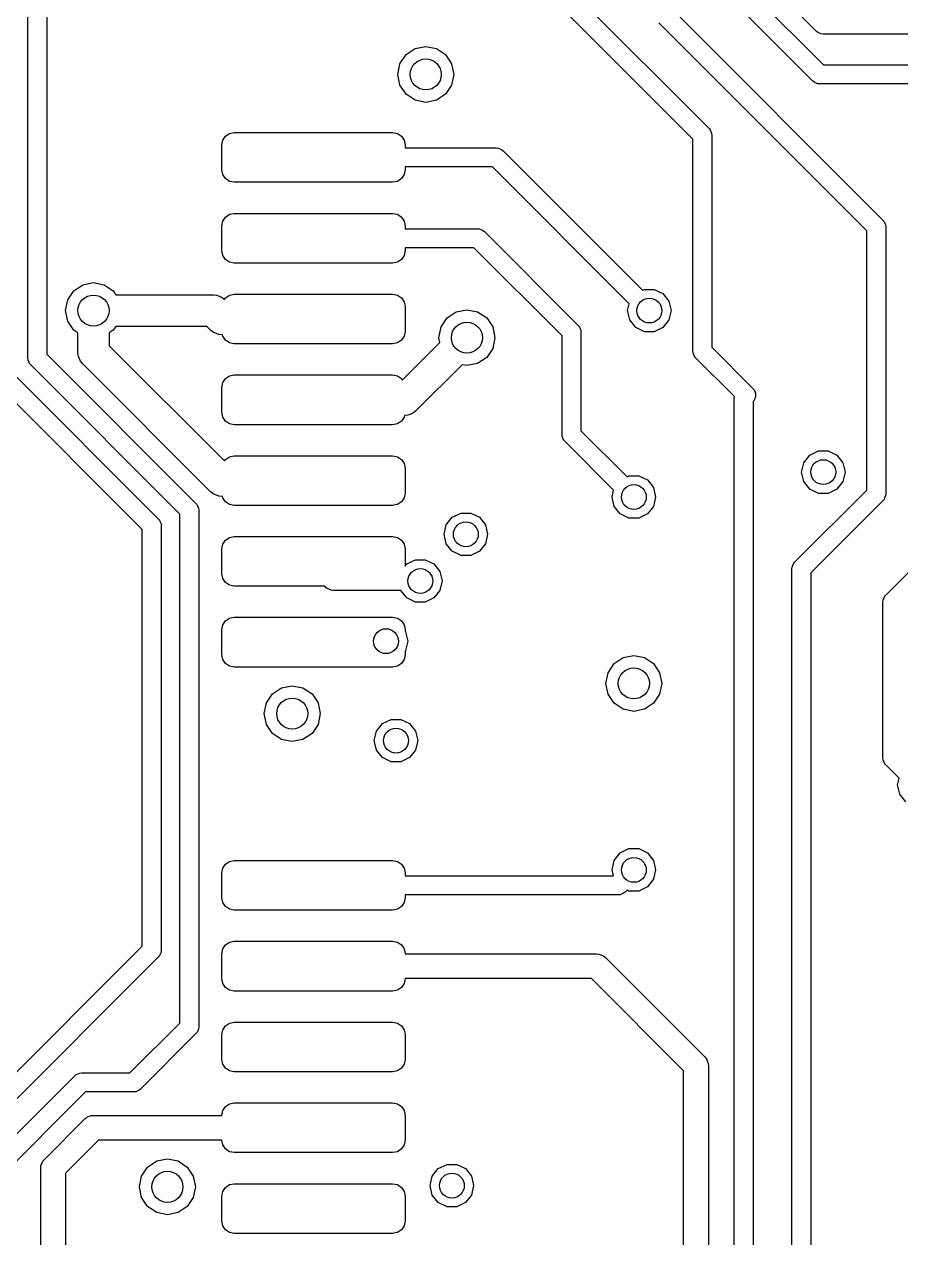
# Model space of a CAD drawing. Extents: x 0.05 to 3.89, y 0.04 to 4.21.
# Drawn here: x 2.5932 to 2.871, y 1.1158 to 1.5001 of the extents above; entities that cross this region are included whole.
import ezdxf

# ---------------------------------------------------------------- set-up
doc = ezdxf.new("R2010")
doc.units = 0
doc.header["$MEASUREMENT"] = 0
doc.layers.add('BLACK', color=7, linetype='CONTINUOUS')

msp = doc.modelspace()

# ---------------------------------------------------------------- linework, layer by layer
at = {"layer": 'BLACK', "linetype": 'CONTINUOUS'}
for p, q in [((2.59439, 1.39435), (2.59439, 1.65369)), ((2.60039, 1.65245), (2.60039, 1.39559)), ((2.80999, 1.52381), (2.84655, 1.48725)), ((2.84318, 1.48213), (2.80487, 1.52044)), ((2.84427, 1.49788), (2.82268, 1.51947)), ((2.76077, 1.51658), (2.81024, 1.4671)), ((2.80512, 1.46374), (2.75564, 1.51321)), ((2.79858, 1.50488), (2.86536, 1.4381)), ((2.86024, 1.43473), (2.79434, 1.50063)), ((2.84473, 1.49751), (2.84427, 1.49788)), ((2.84499, 1.4974), (2.84473, 1.49751)), ((2.84581, 1.49706), (2.84499, 1.4974)), ((2.84639, 1.497), (2.84581, 1.49706)), ((2.9397, 1.497), (2.84639, 1.497)), ((2.71421, 1.49052), (2.71708, 1.49244)), ((2.71708, 1.49244), (2.72047, 1.49311)), ((2.72047, 1.49311), (2.72386, 1.49244)), ((2.72386, 1.49244), (2.72674, 1.49052)), ((2.71161, 1.48425), (2.71229, 1.48764)), ((2.71229, 1.48764), (2.71421, 1.49052)), ((2.72674, 1.49052), (2.72866, 1.48764)), ((2.72866, 1.48764), (2.72933, 1.48425)), ((2.71229, 1.48086), (2.71161, 1.48425)), ((2.72933, 1.48425), (2.72866, 1.48086)), ((2.84655, 1.48725), (2.93687, 1.48725)), ((2.71421, 1.47799), (2.71229, 1.48086)), ((2.72866, 1.48086), (2.72674, 1.47799)), ((2.84364, 1.48176), (2.84318, 1.48213)), ((2.84394, 1.48163), (2.84364, 1.48176)), ((2.84472, 1.48131), (2.84394, 1.48163)), ((2.8453, 1.48125), (2.84472, 1.48131)), ((2.93563, 1.48125), (2.8453, 1.48125)), ((2.71708, 1.47607), (2.71421, 1.47799)), ((2.72047, 1.47539), (2.71708, 1.47607)), ((2.72386, 1.47607), (2.72047, 1.47539)), ((2.72674, 1.47799), (2.72386, 1.47607)), ((2.65612, 1.46339), (2.65698, 1.46467)), ((2.65698, 1.46467), (2.65826, 1.46552)), ((2.65826, 1.46552), (2.65976, 1.46582)), ((2.65976, 1.46582), (2.70996, 1.46582)), ((2.70996, 1.46582), (2.71147, 1.46552)), ((2.71147, 1.46552), (2.71274, 1.46467)), ((2.71274, 1.46467), (2.7136, 1.46339)), ((2.81024, 1.4671), (2.81061, 1.46665)), ((2.81061, 1.46665), (2.81106, 1.46557)), ((2.81106, 1.46557), (2.81112, 1.46498)), ((2.81112, 1.46498), (2.81112, 1.39785)), ((2.65583, 1.46188), (2.65612, 1.46339)), ((2.65583, 1.45401), (2.65583, 1.46188)), ((2.7136, 1.46339), (2.7139, 1.46188)), ((2.7139, 1.46188), (2.7139, 1.46095)), ((2.7139, 1.46095), (2.74284, 1.46095)), ((2.74284, 1.46095), (2.74343, 1.46089)), ((2.74343, 1.46089), (2.74451, 1.46044)), ((2.80512, 1.39661), (2.80512, 1.46374)), ((2.74451, 1.46044), (2.74496, 1.46007)), ((2.74496, 1.46007), (2.78917, 1.41586)), ((2.65612, 1.4525), (2.65583, 1.45401)), ((2.7139, 1.45401), (2.7136, 1.4525)), ((2.7416, 1.45495), (2.7139, 1.45495)), ((2.7139, 1.45495), (2.7139, 1.45401)), ((2.78494, 1.4116), (2.7416, 1.45495)), ((2.65698, 1.45123), (2.65612, 1.4525)), ((2.65826, 1.45037), (2.65698, 1.45123)), ((2.65976, 1.45007), (2.65826, 1.45037)), ((2.70996, 1.45007), (2.65976, 1.45007)), ((2.71147, 1.45037), (2.70996, 1.45007)), ((2.71274, 1.45123), (2.71147, 1.45037)), ((2.7136, 1.4525), (2.71274, 1.45123)), ((2.65583, 1.43629), (2.65612, 1.4378)), ((2.65612, 1.4378), (2.65698, 1.43908)), ((2.65698, 1.43908), (2.65826, 1.43993)), ((2.65826, 1.43993), (2.65976, 1.44023)), ((2.65976, 1.44023), (2.70996, 1.44023)), ((2.70996, 1.44023), (2.71147, 1.43993)), ((2.71147, 1.43993), (2.71274, 1.43908)), ((2.71274, 1.43908), (2.7136, 1.4378)), ((2.7136, 1.4378), (2.7139, 1.43629)), ((2.86536, 1.4381), (2.86573, 1.43764)), ((2.86573, 1.43764), (2.86573, 1.43764)), ((2.86573, 1.43764), (2.86618, 1.43656)), ((2.65583, 1.42842), (2.65583, 1.43629)), ((2.7139, 1.43629), (2.7139, 1.43536)), ((2.7139, 1.43536), (2.73694, 1.43536)), ((2.73694, 1.43536), (2.73752, 1.4353)), ((2.73752, 1.4353), (2.7386, 1.43485)), ((2.7386, 1.43485), (2.73906, 1.43448)), ((2.73906, 1.43448), (2.76877, 1.40476)), ((2.86024, 1.35256), (2.86024, 1.43473)), ((2.86618, 1.43656), (2.86624, 1.43598)), ((2.86624, 1.43598), (2.86624, 1.35132)), ((2.65612, 1.42691), (2.65583, 1.42842)), ((2.65698, 1.42564), (2.65612, 1.42691)), ((2.7136, 1.42691), (2.71274, 1.42564)), ((2.7139, 1.42842), (2.7136, 1.42691)), ((2.73569, 1.42936), (2.7139, 1.42936)), ((2.7139, 1.42936), (2.7139, 1.42842)), ((2.76365, 1.4014), (2.73569, 1.42936)), ((2.65826, 1.42478), (2.65698, 1.42564)), ((2.65976, 1.42448), (2.65826, 1.42478)), ((2.70996, 1.42448), (2.65976, 1.42448)), ((2.71147, 1.42478), (2.70996, 1.42448)), ((2.71274, 1.42564), (2.71147, 1.42478)), ((2.60697, 1.41284), (2.60889, 1.41571)), ((2.60889, 1.41571), (2.61177, 1.41763)), ((2.61177, 1.41763), (2.61516, 1.41831)), ((2.61516, 1.41831), (2.61855, 1.41763)), ((2.61855, 1.41763), (2.62142, 1.41571)), ((2.62142, 1.41571), (2.62227, 1.41445)), ((2.65826, 1.41434), (2.65976, 1.41464)), ((2.65976, 1.41464), (2.70996, 1.41464)), ((2.70996, 1.41464), (2.71147, 1.41434)), ((2.78917, 1.41586), (2.78981, 1.41617)), ((2.78981, 1.41617), (2.79287, 1.41617)), ((2.79287, 1.41617), (2.79563, 1.41484)), ((2.79563, 1.41484), (2.79755, 1.41244)), ((2.6063, 1.40945), (2.60697, 1.41284)), ((2.62227, 1.41445), (2.65314, 1.41445)), ((2.65314, 1.41445), (2.65412, 1.41435)), ((2.65412, 1.41435), (2.65412, 1.41435)), ((2.65412, 1.41435), (2.65444, 1.41422)), ((2.65444, 1.41422), (2.65592, 1.41361)), ((2.65592, 1.41361), (2.65592, 1.41361)), ((2.65592, 1.41361), (2.65666, 1.413)), ((2.65666, 1.413), (2.65698, 1.41349)), ((2.65698, 1.41349), (2.65826, 1.41434)), ((2.71147, 1.41434), (2.71274, 1.41349)), ((2.71274, 1.41349), (2.7136, 1.41221)), ((2.7136, 1.41221), (2.7139, 1.4107)), ((2.7139, 1.4107), (2.7139, 1.40283)), ((2.78445, 1.40945), (2.78494, 1.4116)), ((2.79755, 1.41244), (2.79823, 1.40945)), ((2.60697, 1.40606), (2.6063, 1.40945)), ((2.72533, 1.40425), (2.72725, 1.40713)), ((2.72725, 1.40713), (2.73013, 1.40905)), ((2.73013, 1.40905), (2.73352, 1.40972)), ((2.73352, 1.40972), (2.73691, 1.40905)), ((2.73691, 1.40905), (2.73978, 1.40713)), ((2.73978, 1.40713), (2.7417, 1.40425)), ((2.78513, 1.40646), (2.78445, 1.40945)), ((2.79823, 1.40945), (2.79755, 1.40646)), ((2.60889, 1.40319), (2.60697, 1.40606)), ((2.61016, 1.40234), (2.60889, 1.40319)), ((2.62142, 1.40319), (2.62016, 1.40234)), ((2.62227, 1.40445), (2.62142, 1.40319)), ((2.65107, 1.40445), (2.62227, 1.40445)), ((2.65229, 1.40323), (2.65107, 1.40445)), ((2.65305, 1.40261), (2.65229, 1.40323)), ((2.72466, 1.40086), (2.72533, 1.40425)), ((2.7417, 1.40425), (2.74238, 1.40086)), ((2.76877, 1.40476), (2.76915, 1.4043)), ((2.76915, 1.4043), (2.76939, 1.40372)), ((2.76939, 1.40372), (2.7696, 1.40322)), ((2.7696, 1.40322), (2.76965, 1.40264)), ((2.78704, 1.40406), (2.78513, 1.40646)), ((2.78981, 1.40273), (2.78704, 1.40406)), ((2.79563, 1.40406), (2.79287, 1.40273)), ((2.79755, 1.40646), (2.79563, 1.40406)), ((2.61016, 1.39625), (2.61016, 1.40234)), ((2.62016, 1.40234), (2.62016, 1.39832)), ((2.65485, 1.40186), (2.65305, 1.40261)), ((2.65583, 1.40177), (2.65485, 1.40186)), ((2.65485, 1.40186), (2.65485, 1.40186)), ((2.65604, 1.40177), (2.65583, 1.40177)), ((2.65612, 1.40132), (2.65604, 1.40177)), ((2.65698, 1.40004), (2.65612, 1.40132)), ((2.65826, 1.39919), (2.65698, 1.40004)), ((2.65976, 1.39889), (2.65826, 1.39919)), ((2.71147, 1.39919), (2.70996, 1.39889)), ((2.71274, 1.40004), (2.71147, 1.39919)), ((2.7136, 1.40132), (2.71274, 1.40004)), ((2.71304, 1.38745), (2.72496, 1.39937)), ((2.7139, 1.40283), (2.7136, 1.40132)), ((2.72496, 1.39937), (2.72466, 1.40086)), ((2.74238, 1.40086), (2.7417, 1.39747)), ((2.76365, 1.37016), (2.76365, 1.4014)), ((2.76965, 1.40264), (2.76965, 1.3714)), ((2.79287, 1.40273), (2.78981, 1.40273)), ((2.60039, 1.39559), (2.64764, 1.34835)), ((2.61025, 1.39528), (2.61016, 1.39625)), ((2.61039, 1.39494), (2.61025, 1.39528)), ((2.61025, 1.39528), (2.61025, 1.39528)), ((2.62016, 1.39832), (2.65666, 1.36182)), ((2.70996, 1.39889), (2.65976, 1.39889)), ((2.7417, 1.39747), (2.73978, 1.3946)), ((2.80518, 1.39602), (2.80512, 1.39661)), ((2.80562, 1.39494), (2.80518, 1.39602)), ((2.81112, 1.39785), (2.82417, 1.3848)), ((2.59445, 1.39377), (2.59439, 1.39435)), ((2.5949, 1.39268), (2.59445, 1.39377)), ((2.59527, 1.39223), (2.5949, 1.39268)), ((2.64252, 1.34498), (2.59527, 1.39223)), ((2.611, 1.39347), (2.61039, 1.39494)), ((2.61162, 1.39272), (2.611, 1.39347)), ((2.611, 1.39347), (2.611, 1.39347)), ((2.65229, 1.35205), (2.61162, 1.39272)), ((2.73203, 1.3923), (2.71736, 1.37764)), ((2.73352, 1.39201), (2.73203, 1.3923)), ((2.73691, 1.39268), (2.73352, 1.39201)), ((2.73978, 1.3946), (2.73691, 1.39268)), ((2.806, 1.39448), (2.80562, 1.39494)), ((2.81829, 1.38219), (2.806, 1.39448)), ((2.58849, 1.39066), (2.63574, 1.34341)), ((2.65612, 1.38662), (2.65698, 1.3879)), ((2.65698, 1.3879), (2.65826, 1.38875)), ((2.65826, 1.38875), (2.65976, 1.38905)), ((2.65976, 1.38905), (2.70996, 1.38905)), ((2.70996, 1.38905), (2.71147, 1.38875)), ((2.71147, 1.38875), (2.71274, 1.3879)), ((2.71274, 1.3879), (2.71304, 1.38745)), ((2.63061, 1.34005), (2.58337, 1.3873)), ((2.65583, 1.38511), (2.65612, 1.38662)), ((2.65583, 1.37724), (2.65583, 1.38511)), ((2.82417, 1.3848), (2.82454, 1.38434)), ((2.82454, 1.38434), (2.82499, 1.38326)), ((2.81826, 1.38189), (2.81829, 1.38219)), ((2.81826, 0.96693), (2.81826, 1.38189)), ((2.82454, 1.38101), (2.82426, 1.38067)), ((2.82426, 1.38067), (2.82426, 0.96817)), ((2.82466, 1.38129), (2.82454, 1.38101)), ((2.82499, 1.38209), (2.82466, 1.38129)), ((2.82499, 1.38326), (2.82499, 1.38209)), ((2.65612, 1.37573), (2.65583, 1.37724)), ((2.71368, 1.37617), (2.7136, 1.37573)), ((2.71383, 1.37617), (2.71368, 1.37617)), ((2.7148, 1.37627), (2.71383, 1.37617)), ((2.7157, 1.37664), (2.7148, 1.37627)), ((2.7148, 1.37627), (2.7148, 1.37627)), ((2.71661, 1.37702), (2.7157, 1.37664)), ((2.71736, 1.37764), (2.71661, 1.37702)), ((2.71661, 1.37702), (2.71661, 1.37702)), ((2.65698, 1.37445), (2.65612, 1.37573)), ((2.65826, 1.3736), (2.65698, 1.37445)), ((2.65976, 1.3733), (2.65826, 1.3736)), ((2.70996, 1.3733), (2.65976, 1.3733)), ((2.71147, 1.3736), (2.70996, 1.3733)), ((2.71274, 1.37445), (2.71147, 1.3736)), ((2.7136, 1.37573), (2.71274, 1.37445)), ((2.76371, 1.36957), (2.76365, 1.37016)), ((2.76416, 1.36849), (2.76371, 1.36957)), ((2.76453, 1.36804), (2.76416, 1.36849)), ((2.76965, 1.3714), (2.78425, 1.3568)), ((2.78002, 1.35255), (2.76453, 1.36804)), ((2.84216, 1.36365), (2.84492, 1.36498)), ((2.84492, 1.36498), (2.84799, 1.36498)), ((2.84799, 1.36498), (2.85075, 1.36365)), ((2.65666, 1.36182), (2.65698, 1.36231)), ((2.65698, 1.36231), (2.65826, 1.36316)), ((2.65826, 1.36316), (2.65976, 1.36346)), ((2.65976, 1.36346), (2.70996, 1.36346)), ((2.70996, 1.36346), (2.71147, 1.36316)), ((2.71147, 1.36316), (2.71274, 1.36231)), ((2.71274, 1.36231), (2.7136, 1.36103)), ((2.7136, 1.36103), (2.7139, 1.35952)), ((2.83957, 1.35827), (2.84025, 1.36126)), ((2.84025, 1.36126), (2.84216, 1.36365)), ((2.85075, 1.36365), (2.85266, 1.36126)), ((2.85266, 1.36126), (2.85335, 1.35827)), ((2.7139, 1.35952), (2.7139, 1.35165)), ((2.78425, 1.3568), (2.78488, 1.35711)), ((2.78488, 1.35711), (2.78795, 1.35711)), ((2.78795, 1.35711), (2.79071, 1.35578)), ((2.84025, 1.35528), (2.83957, 1.35827)), ((2.85335, 1.35827), (2.85266, 1.35528)), ((2.79071, 1.35578), (2.79262, 1.35338)), ((2.79262, 1.35338), (2.79331, 1.35039)), ((2.84216, 1.35288), (2.84025, 1.35528)), ((2.85266, 1.35528), (2.85075, 1.35288)), ((2.65305, 1.35143), (2.65229, 1.35205)), ((2.65485, 1.35068), (2.65305, 1.35143)), ((2.65583, 1.35058), (2.65485, 1.35068)), ((2.65485, 1.35068), (2.65485, 1.35068)), ((2.65604, 1.35058), (2.65583, 1.35058)), ((2.65612, 1.35014), (2.65604, 1.35058)), ((2.65698, 1.34886), (2.65612, 1.35014)), ((2.7136, 1.35014), (2.71274, 1.34886)), ((2.7139, 1.35165), (2.7136, 1.35014)), ((2.77953, 1.35039), (2.78002, 1.35255)), ((2.78021, 1.3474), (2.77953, 1.35039)), ((2.79331, 1.35039), (2.79262, 1.3474)), ((2.83739, 1.32971), (2.86024, 1.35256)), ((2.84492, 1.35155), (2.84216, 1.35288)), ((2.86536, 1.3492), (2.84251, 1.32634)), ((2.84799, 1.35155), (2.84492, 1.35155)), ((2.85075, 1.35288), (2.84799, 1.35155)), ((2.86573, 1.34965), (2.86536, 1.3492)), ((2.86586, 1.34997), (2.86573, 1.34965)), ((2.86618, 1.35073), (2.86586, 1.34997)), ((2.86624, 1.35132), (2.86618, 1.35073)), ((2.64764, 1.34835), (2.64801, 1.34789)), ((2.64801, 1.34789), (2.64846, 1.34681)), ((2.64846, 1.34681), (2.64852, 1.34622)), ((2.64852, 1.34622), (2.64852, 1.18253)), ((2.65826, 1.34801), (2.65698, 1.34886)), ((2.65976, 1.34771), (2.65826, 1.34801)), ((2.70996, 1.34771), (2.65976, 1.34771)), ((2.71147, 1.34801), (2.70996, 1.34771)), ((2.71274, 1.34886), (2.71147, 1.34801)), ((2.78212, 1.34501), (2.78021, 1.3474)), ((2.79262, 1.3474), (2.79071, 1.34501)), ((2.63574, 1.34341), (2.63611, 1.34296)), ((2.63611, 1.34296), (2.63656, 1.34188)), ((2.63656, 1.34188), (2.63661, 1.34129)), ((2.64252, 1.18377), (2.64252, 1.34498)), ((2.72628, 1.33858), (2.72697, 1.34157)), ((2.72697, 1.34157), (2.72888, 1.34397)), ((2.72888, 1.34397), (2.73164, 1.3453)), ((2.73164, 1.3453), (2.73471, 1.3453)), ((2.73471, 1.3453), (2.73747, 1.34397)), ((2.73747, 1.34397), (2.73938, 1.34157)), ((2.73938, 1.34157), (2.74006, 1.33858)), ((2.78488, 1.34368), (2.78212, 1.34501)), ((2.78795, 1.34368), (2.78488, 1.34368)), ((2.79071, 1.34501), (2.78795, 1.34368)), ((2.63061, 1.20809), (2.63061, 1.34005)), ((2.63661, 1.34129), (2.63661, 1.20684)), ((2.65826, 1.33757), (2.65976, 1.33787)), ((2.65976, 1.33787), (2.70996, 1.33787)), ((2.70996, 1.33787), (2.71147, 1.33757)), ((2.72697, 1.33559), (2.72628, 1.33858)), ((2.74006, 1.33858), (2.73938, 1.33559)), ((2.65583, 1.33393), (2.65612, 1.33544)), ((2.65583, 1.32606), (2.65583, 1.33393)), ((2.65612, 1.33544), (2.65698, 1.33671)), ((2.65698, 1.33671), (2.65826, 1.33757)), ((2.71147, 1.33757), (2.71274, 1.33671)), ((2.71274, 1.33671), (2.7136, 1.33544)), ((2.7136, 1.33544), (2.7139, 1.33393)), ((2.7139, 1.33393), (2.7139, 1.3285)), ((2.72888, 1.3332), (2.72697, 1.33559)), ((2.73938, 1.33559), (2.73747, 1.3332)), ((2.71444, 1.32918), (2.7172, 1.33051)), ((2.7172, 1.33051), (2.72027, 1.33051)), ((2.72027, 1.33051), (2.72303, 1.32918)), ((2.73164, 1.33187), (2.72888, 1.3332)), ((2.73471, 1.33187), (2.73164, 1.33187)), ((2.73747, 1.3332), (2.73471, 1.33187)), ((2.86622, 1.31924), (2.8791, 1.33212)), ((2.7139, 1.3285), (2.71444, 1.32918)), ((2.72303, 1.32918), (2.72494, 1.32678)), ((2.72494, 1.32678), (2.72563, 1.32379)), ((2.83651, 1.32759), (2.83656, 1.32817)), ((2.83651, 0.99311), (2.83651, 1.32759)), ((2.83656, 1.32817), (2.83701, 1.32925)), ((2.83701, 1.32925), (2.83739, 1.32971)), ((2.84251, 1.32634), (2.84251, 0.99187)), ((2.65612, 1.32455), (2.65583, 1.32606)), ((2.65698, 1.32327), (2.65612, 1.32455)), ((2.65826, 1.32242), (2.65698, 1.32327)), ((2.65976, 1.32212), (2.65826, 1.32242)), ((2.72563, 1.32379), (2.72494, 1.3208)), ((2.68849, 1.32212), (2.65976, 1.32212)), ((2.68894, 1.32167), (2.68849, 1.32212)), ((2.6894, 1.3213), (2.68894, 1.32167)), ((2.68971, 1.32117), (2.6894, 1.3213)), ((2.69048, 1.32085), (2.68971, 1.32117)), ((2.69106, 1.32079), (2.69048, 1.32085)), ((2.71254, 1.32079), (2.69106, 1.32079)), ((2.71444, 1.31841), (2.71254, 1.32079)), ((2.7172, 1.31707), (2.71444, 1.31841)), ((2.72303, 1.31841), (2.72027, 1.31707)), ((2.72494, 1.3208), (2.72303, 1.31841)), ((2.8654, 1.31771), (2.86585, 1.31879)), ((2.86585, 1.31879), (2.86622, 1.31924)), ((2.72027, 1.31707), (2.7172, 1.31707)), ((2.86534, 1.31712), (2.8654, 1.31771)), ((2.86534, 1.26775), (2.86534, 1.31712)), ((2.65612, 1.30985), (2.65698, 1.31112)), ((2.65698, 1.31112), (2.65826, 1.31198)), ((2.65826, 1.31198), (2.65976, 1.31228)), ((2.65976, 1.31228), (2.70996, 1.31228)), ((2.70996, 1.31228), (2.71147, 1.31198)), ((2.71147, 1.31198), (2.71274, 1.31112)), ((2.71274, 1.31112), (2.7136, 1.30985)), ((2.65583, 1.30834), (2.65612, 1.30985)), ((2.65583, 1.30047), (2.65583, 1.30834)), ((2.7136, 1.30985), (2.7139, 1.30834)), ((2.7139, 1.30834), (2.7139, 1.30795)), ((2.7139, 1.30795), (2.71408, 1.30771)), ((2.71408, 1.30771), (2.71476, 1.30472)), ((2.71476, 1.30472), (2.71408, 1.30174)), ((2.65612, 1.29896), (2.65583, 1.30047)), ((2.7139, 1.30047), (2.7136, 1.29896)), ((2.71408, 1.30174), (2.7139, 1.3015)), ((2.7139, 1.3015), (2.7139, 1.30047)), ((2.78015, 1.2976), (2.78303, 1.29952)), ((2.78303, 1.29952), (2.78642, 1.3002)), ((2.78642, 1.3002), (2.78981, 1.29952)), ((2.78981, 1.29952), (2.79268, 1.2976)), ((2.65698, 1.29768), (2.65612, 1.29896)), ((2.65826, 1.29683), (2.65698, 1.29768)), ((2.65976, 1.29653), (2.65826, 1.29683)), ((2.70996, 1.29653), (2.65976, 1.29653)), ((2.71147, 1.29683), (2.70996, 1.29653)), ((2.71274, 1.29768), (2.71147, 1.29683)), ((2.7136, 1.29896), (2.71274, 1.29768)), ((2.77823, 1.29473), (2.78015, 1.2976)), ((2.79268, 1.2976), (2.7946, 1.29473)), ((2.77756, 1.29134), (2.77823, 1.29473)), ((2.7946, 1.29473), (2.79528, 1.29134)), ((2.66997, 1.28516), (2.67189, 1.28803)), ((2.67189, 1.28803), (2.67476, 1.28995)), ((2.67476, 1.28995), (2.67815, 1.29062)), ((2.67815, 1.29062), (2.68154, 1.28995)), ((2.68154, 1.28995), (2.68441, 1.28803)), ((2.68441, 1.28803), (2.68633, 1.28516)), ((2.77823, 1.28795), (2.77756, 1.29134)), ((2.78015, 1.28507), (2.77823, 1.28795)), ((2.7946, 1.28795), (2.79268, 1.28507)), ((2.79528, 1.29134), (2.7946, 1.28795)), ((2.66929, 1.28177), (2.66997, 1.28516)), ((2.68633, 1.28516), (2.68701, 1.28177)), ((2.78303, 1.28315), (2.78015, 1.28507)), ((2.79268, 1.28507), (2.78981, 1.28315)), ((2.66997, 1.27838), (2.66929, 1.28177)), ((2.68701, 1.28177), (2.68633, 1.27838)), ((2.78642, 1.28248), (2.78303, 1.28315)), ((2.78981, 1.28315), (2.78642, 1.28248)), ((2.67189, 1.2755), (2.66997, 1.27838)), ((2.68633, 1.27838), (2.68441, 1.2755)), ((2.70413, 1.27323), (2.70482, 1.27622)), ((2.70482, 1.27622), (2.70673, 1.27862)), ((2.70673, 1.27862), (2.70949, 1.27995)), ((2.70949, 1.27995), (2.71256, 1.27995)), ((2.71256, 1.27995), (2.71532, 1.27862)), ((2.71532, 1.27862), (2.71723, 1.27622)), ((2.71723, 1.27622), (2.71791, 1.27323)), ((2.67476, 1.27358), (2.67189, 1.2755)), ((2.67815, 1.27291), (2.67476, 1.27358)), ((2.68154, 1.27358), (2.67815, 1.27291)), ((2.68441, 1.2755), (2.68154, 1.27358)), ((2.70482, 1.27024), (2.70413, 1.27323)), ((2.71791, 1.27323), (2.71723, 1.27024)), ((2.70673, 1.26784), (2.70482, 1.27024)), ((2.71723, 1.27024), (2.71532, 1.26784)), ((2.70949, 1.26651), (2.70673, 1.26784)), ((2.71256, 1.26651), (2.70949, 1.26651)), ((2.71532, 1.26784), (2.71256, 1.26651)), ((2.8654, 1.26716), (2.86534, 1.26775)), ((2.86585, 1.26608), (2.8654, 1.26716)), ((2.86622, 1.26562), (2.86585, 1.26608)), ((2.87049, 1.26136), (2.86622, 1.26562)), ((2.87, 1.2592), (2.87049, 1.26136)), ((2.87068, 1.25621), (2.87, 1.2592)), ((2.87259, 1.25381), (2.87068, 1.25621)), ((2.78212, 1.23767), (2.78488, 1.239)), ((2.78488, 1.239), (2.78795, 1.239)), ((2.78795, 1.239), (2.79071, 1.23767)), ((2.65614, 1.23281), (2.65699, 1.23408)), ((2.65699, 1.23408), (2.65827, 1.23494)), ((2.65827, 1.23494), (2.65978, 1.23524)), ((2.65978, 1.23524), (2.70997, 1.23524)), ((2.70997, 1.23524), (2.71148, 1.23494)), ((2.71148, 1.23494), (2.71276, 1.23408)), ((2.71276, 1.23408), (2.71361, 1.23281)), ((2.77953, 1.23228), (2.78021, 1.23527)), ((2.78021, 1.23527), (2.78212, 1.23767)), ((2.79071, 1.23767), (2.79262, 1.23527)), ((2.79262, 1.23527), (2.79331, 1.23228)), ((2.65584, 1.2313), (2.65614, 1.23281)), ((2.65584, 1.22343), (2.65584, 1.2313)), ((2.71361, 1.23281), (2.71391, 1.2313)), ((2.71391, 1.2313), (2.71391, 1.23036)), ((2.71391, 1.23036), (2.77997, 1.23036)), ((2.77997, 1.23036), (2.77953, 1.23228)), ((2.79331, 1.23228), (2.79262, 1.22929)), ((2.79071, 1.2269), (2.78795, 1.22557)), ((2.79262, 1.22929), (2.79071, 1.2269)), ((2.65614, 1.22192), (2.65584, 1.22343)), ((2.71391, 1.22343), (2.71361, 1.22192)), ((2.7815, 1.22436), (2.71391, 1.22436)), ((2.71391, 1.22436), (2.71391, 1.22343)), ((2.78208, 1.22442), (2.7815, 1.22436)), ((2.78316, 1.22487), (2.78208, 1.22442)), ((2.78362, 1.22524), (2.78316, 1.22487)), ((2.78425, 1.22587), (2.78362, 1.22524)), ((2.78488, 1.22557), (2.78425, 1.22587)), ((2.78795, 1.22557), (2.78488, 1.22557)), ((2.65699, 1.22064), (2.65614, 1.22192)), ((2.65827, 1.21979), (2.65699, 1.22064)), ((2.65978, 1.21949), (2.65827, 1.21979)), ((2.70997, 1.21949), (2.65978, 1.21949)), ((2.71148, 1.21979), (2.70997, 1.21949)), ((2.71276, 1.22064), (2.71148, 1.21979)), ((2.71361, 1.22192), (2.71276, 1.22064)), ((2.55128, 1.12875), (2.63061, 1.20809)), ((2.65584, 1.20571), (2.65614, 1.20722)), ((2.65614, 1.20722), (2.65699, 1.20849)), ((2.65699, 1.20849), (2.65827, 1.20935)), ((2.65827, 1.20935), (2.65978, 1.20965)), ((2.65978, 1.20965), (2.70997, 1.20965)), ((2.70997, 1.20965), (2.71148, 1.20935)), ((2.71148, 1.20935), (2.71276, 1.20849)), ((2.71276, 1.20849), (2.71361, 1.20722)), ((2.71361, 1.20722), (2.71391, 1.20571)), ((2.63574, 1.20472), (2.5564, 1.12539)), ((2.63611, 1.20518), (2.63574, 1.20472)), ((2.63656, 1.20626), (2.63611, 1.20518)), ((2.63661, 1.20684), (2.63656, 1.20626)), ((2.65584, 1.19783), (2.65584, 1.20571)), ((2.71391, 1.20571), (2.77461, 1.20571)), ((2.77461, 1.20571), (2.77537, 1.20563)), ((2.77537, 1.20563), (2.77679, 1.20505)), ((2.77679, 1.20505), (2.77739, 1.20456)), ((2.77739, 1.20456), (2.80893, 1.17301)), ((2.65614, 1.19633), (2.65584, 1.19783)), ((2.65699, 1.19505), (2.65614, 1.19633)), ((2.71361, 1.19633), (2.71276, 1.19505)), ((2.71391, 1.19783), (2.71361, 1.19633)), ((2.77298, 1.19783), (2.71391, 1.19783)), ((2.80221, 1.1686), (2.77298, 1.19783)), ((2.65827, 1.1942), (2.65699, 1.19505)), ((2.65978, 1.1939), (2.65827, 1.1942)), ((2.70997, 1.1939), (2.65978, 1.1939)), ((2.71148, 1.1942), (2.70997, 1.1939)), ((2.71276, 1.19505), (2.71148, 1.1942)), ((2.65827, 1.18376), (2.65978, 1.18406)), ((2.65978, 1.18406), (2.70997, 1.18406)), ((2.70997, 1.18406), (2.71148, 1.18376)), ((2.62671, 1.16796), (2.64252, 1.18377)), ((2.64764, 1.18041), (2.63007, 1.16284)), ((2.64801, 1.18086), (2.64764, 1.18041)), ((2.64819, 1.18129), (2.64801, 1.18086)), ((2.64846, 1.18194), (2.64819, 1.18129)), ((2.64852, 1.18253), (2.64846, 1.18194)), ((2.65584, 1.18012), (2.65614, 1.18162)), ((2.65584, 1.17224), (2.65584, 1.18012)), ((2.65614, 1.18162), (2.65699, 1.1829)), ((2.65699, 1.1829), (2.65827, 1.18376)), ((2.71148, 1.18376), (2.71276, 1.1829)), ((2.71276, 1.1829), (2.71361, 1.18162)), ((2.71361, 1.18162), (2.71391, 1.18012)), ((2.71391, 1.18012), (2.71391, 1.17224)), ((2.80893, 1.17301), (2.80942, 1.17242)), ((2.80942, 1.17242), (2.81001, 1.171)), ((2.65614, 1.17074), (2.65584, 1.17224)), ((2.65699, 1.16946), (2.65614, 1.17074)), ((2.65827, 1.16861), (2.65699, 1.16946)), ((2.65978, 1.16831), (2.65827, 1.16861)), ((2.71148, 1.16861), (2.70997, 1.16831)), ((2.71276, 1.16946), (2.71148, 1.16861)), ((2.71361, 1.17074), (2.71276, 1.16946)), ((2.71391, 1.17224), (2.71361, 1.17074)), ((2.80221, 0.88558), (2.80221, 1.1686)), ((2.81001, 1.171), (2.81009, 1.17023)), ((2.81009, 1.17023), (2.81009, 0.88395)), ((2.56319, 1.12102), (2.60924, 1.16708)), ((2.60924, 1.16708), (2.6097, 1.16746)), ((2.6097, 1.16746), (2.61078, 1.1679)), ((2.61078, 1.1679), (2.61137, 1.16796)), ((2.61137, 1.16796), (2.62671, 1.16796)), ((2.70997, 1.16831), (2.65978, 1.16831)), ((2.61261, 1.16196), (2.56831, 1.11766)), ((2.62795, 1.16196), (2.61261, 1.16196)), ((2.62854, 1.16202), (2.62795, 1.16196)), ((2.62962, 1.16247), (2.62854, 1.16202)), ((2.63007, 1.16284), (2.62962, 1.16247)), ((2.65614, 1.15603), (2.65699, 1.15731)), ((2.65699, 1.15731), (2.65827, 1.15816)), ((2.65827, 1.15816), (2.65978, 1.15846)), ((2.65978, 1.15846), (2.70997, 1.15846)), ((2.70997, 1.15846), (2.71148, 1.15816)), ((2.71148, 1.15816), (2.71276, 1.15731)), ((2.71276, 1.15731), (2.71361, 1.15603)), ((2.59958, 1.14058), (2.61237, 1.15337)), ((2.61237, 1.15337), (2.61297, 1.15386)), ((2.61297, 1.15386), (2.61339, 1.15404)), ((2.61339, 1.15404), (2.61439, 1.15445)), ((2.61439, 1.15445), (2.61516, 1.15453)), ((2.61516, 1.15453), (2.65584, 1.15453)), ((2.65584, 1.15453), (2.65614, 1.15603)), ((2.71361, 1.15603), (2.71391, 1.15453)), ((2.71391, 1.15453), (2.71391, 1.14665)), ((2.61679, 1.14665), (2.6063, 1.13616)), ((2.65584, 1.14665), (2.61679, 1.14665)), ((2.65614, 1.14515), (2.65584, 1.14665)), ((2.71391, 1.14665), (2.71361, 1.14515)), ((2.65699, 1.14387), (2.65614, 1.14515)), ((2.65827, 1.14302), (2.65699, 1.14387)), ((2.65978, 1.14272), (2.65827, 1.14302)), ((2.70997, 1.14272), (2.65978, 1.14272)), ((2.71148, 1.14302), (2.70997, 1.14272)), ((2.71276, 1.14387), (2.71148, 1.14302)), ((2.71361, 1.14515), (2.71276, 1.14387)), ((2.59843, 1.1378), (2.5985, 1.13856)), ((2.59843, 0.92572), (2.59843, 1.1378)), ((2.5985, 1.13856), (2.59909, 1.13998)), ((2.59909, 1.13998), (2.59958, 1.14058)), ((2.6304, 1.13528), (2.63232, 1.13815)), ((2.63232, 1.13815), (2.63519, 1.14007)), ((2.63519, 1.14007), (2.63858, 1.14075)), ((2.63858, 1.14075), (2.64197, 1.14007)), ((2.64197, 1.14007), (2.64485, 1.13815)), ((2.64485, 1.13815), (2.64677, 1.13528)), ((2.72444, 1.13767), (2.72721, 1.139)), ((2.72721, 1.139), (2.73027, 1.139)), ((2.73027, 1.139), (2.73304, 1.13767)), ((2.6063, 1.13616), (2.6063, 0.92408)), ((2.62972, 1.13189), (2.6304, 1.13528)), ((2.64677, 1.13528), (2.64744, 1.13189)), ((2.72185, 1.13228), (2.72253, 1.13527)), ((2.72253, 1.13527), (2.72444, 1.13767)), ((2.73304, 1.13767), (2.73495, 1.13527)), ((2.73495, 1.13527), (2.73563, 1.13228)), ((2.6304, 1.1285), (2.62972, 1.13189)), ((2.64744, 1.13189), (2.64677, 1.1285)), ((2.65584, 1.12894), (2.65614, 1.13044)), ((2.65614, 1.13044), (2.65699, 1.13172)), ((2.65699, 1.13172), (2.65827, 1.13257)), ((2.65827, 1.13257), (2.65978, 1.13287)), ((2.65978, 1.13287), (2.70997, 1.13287)), ((2.70997, 1.13287), (2.71148, 1.13257)), ((2.71148, 1.13257), (2.71276, 1.13172)), ((2.71276, 1.13172), (2.71361, 1.13044)), ((2.71361, 1.13044), (2.71391, 1.12894)), ((2.72253, 1.12929), (2.72185, 1.13228)), ((2.73563, 1.13228), (2.73495, 1.12929)), ((2.63232, 1.12563), (2.6304, 1.1285)), ((2.64677, 1.1285), (2.64485, 1.12563)), ((2.65584, 1.12106), (2.65584, 1.12894)), ((2.71391, 1.12894), (2.71391, 1.12106)), ((2.72444, 1.1269), (2.72253, 1.12929)), ((2.72721, 1.12557), (2.72444, 1.1269)), ((2.73304, 1.1269), (2.73027, 1.12557)), ((2.73495, 1.12929), (2.73304, 1.1269)), ((2.63519, 1.12371), (2.63232, 1.12563)), ((2.63858, 1.12303), (2.63519, 1.12371)), ((2.64197, 1.12371), (2.63858, 1.12303)), ((2.64485, 1.12563), (2.64197, 1.12371)), ((2.73027, 1.12557), (2.72721, 1.12557)), ((2.65614, 1.11956), (2.65584, 1.12106)), ((2.65699, 1.11828), (2.65614, 1.11956)), ((2.71361, 1.11956), (2.71276, 1.11828)), ((2.71391, 1.12106), (2.71361, 1.11956)), ((2.65827, 1.11743), (2.65699, 1.11828)), ((2.65978, 1.11713), (2.65827, 1.11743)), ((2.70997, 1.11713), (2.65978, 1.11713)), ((2.71148, 1.11743), (2.70997, 1.11713)), ((2.71276, 1.11828), (2.71148, 1.11743))]:
    msp.add_line(p, q, dxfattribs=at)
at = {"layer": 'BLACK'}
for centre, radius in [((2.72047, 1.48425), 0.00492), ((2.61516, 1.40945), 0.00492), ((2.79134, 1.40945), 0.00394), ((2.73352, 1.40086), 0.00492), ((2.84646, 1.35827), 0.00394), ((2.78642, 1.35039), 0.00394), ((2.73317, 1.33858), 0.00394), ((2.71874, 1.32379), 0.00394), ((2.70787, 1.30472), 0.00394), ((2.78642, 1.29134), 0.00492), ((2.67815, 1.28177), 0.00492), ((2.71102, 1.27323), 0.00394), ((2.78642, 1.23228), 0.00394), ((2.63858, 1.13189), 0.00492), ((2.72874, 1.13228), 0.00394)]:
    msp.add_circle(centre, radius, dxfattribs=at)

doc.saveas('drawing.dxf')
